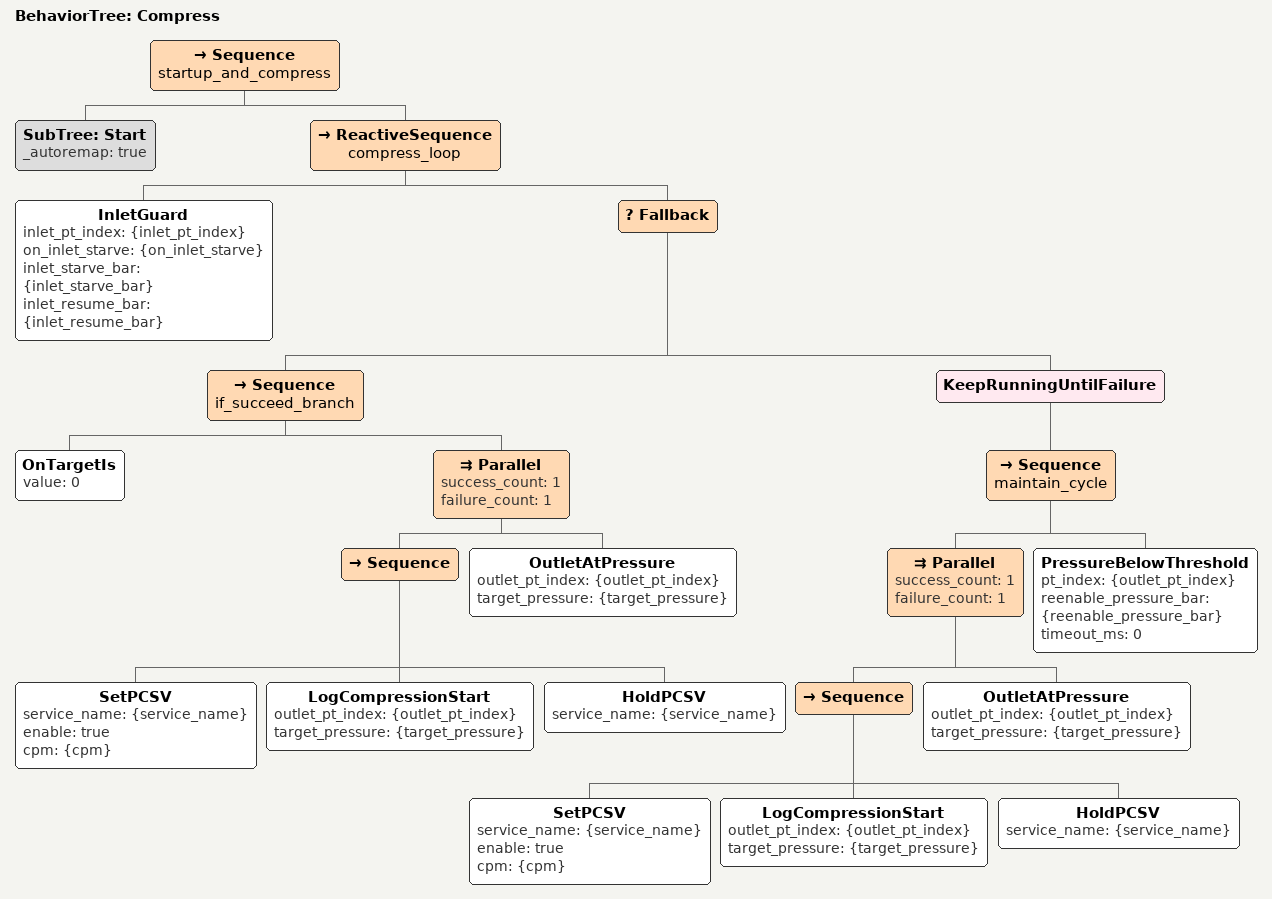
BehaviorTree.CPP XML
<root BTCPP_format="4">
  <BehaviorTree ID="Compress">
    <Sequence name="startup_and_compress">

      <SubTree ID="Start" _autoremap="true"/>

      <ReactiveSequence name="compress_loop">

        <InletGuard
          inlet_pt_index="{inlet_pt_index}"
          on_inlet_starve="{on_inlet_starve}"
          inlet_starve_bar="{inlet_starve_bar}"
          inlet_resume_bar="{inlet_resume_bar}"
        />

        <Fallback>

          <!-- ON_TARGET_SUCCEED: compress once, return SUCCESS to coordinator -->
          <Sequence name="if_succeed_branch">
            <OnTargetIs value="0"/>
            <Parallel success_count="1" failure_count="1">
              <Sequence>
                <SetPCSV service_name="{service_name}" enable="true" cpm="{cpm}"/>
                <LogCompressionStart outlet_pt_index="{outlet_pt_index}" target_pressure="{target_pressure}"/>
                <HoldPCSV service_name="{service_name}"/>
              </Sequence>
              <OutletAtPressure
                outlet_pt_index="{outlet_pt_index}"
                target_pressure="{target_pressure}"
              />
            </Parallel>
          </Sequence>

          <!-- ON_TARGET_HOLD: compress → PCSV-off → wait for droop → repeat -->
          <KeepRunningUntilFailure>
            <Sequence name="maintain_cycle">
              <Parallel success_count="1" failure_count="1">
                <Sequence>
                  <SetPCSV service_name="{service_name}" enable="true" cpm="{cpm}"/>
                  <LogCompressionStart outlet_pt_index="{outlet_pt_index}" target_pressure="{target_pressure}"/>
                  <HoldPCSV service_name="{service_name}"/>
                </Sequence>
                <OutletAtPressure
                  outlet_pt_index="{outlet_pt_index}"
                  target_pressure="{target_pressure}"
                />
              </Parallel>
              <!-- target reached; Parallel halted SetPCSV → PCSV already off -->
              <PressureBelowThreshold
                pt_index="{outlet_pt_index}"
                reenable_pressure_bar="{reenable_pressure_bar}"
                timeout_ms="0"
              />
            </Sequence>
          </KeepRunningUntilFailure>

        </Fallback>

      </ReactiveSequence>

    </Sequence>
  </BehaviorTree>
</root>
